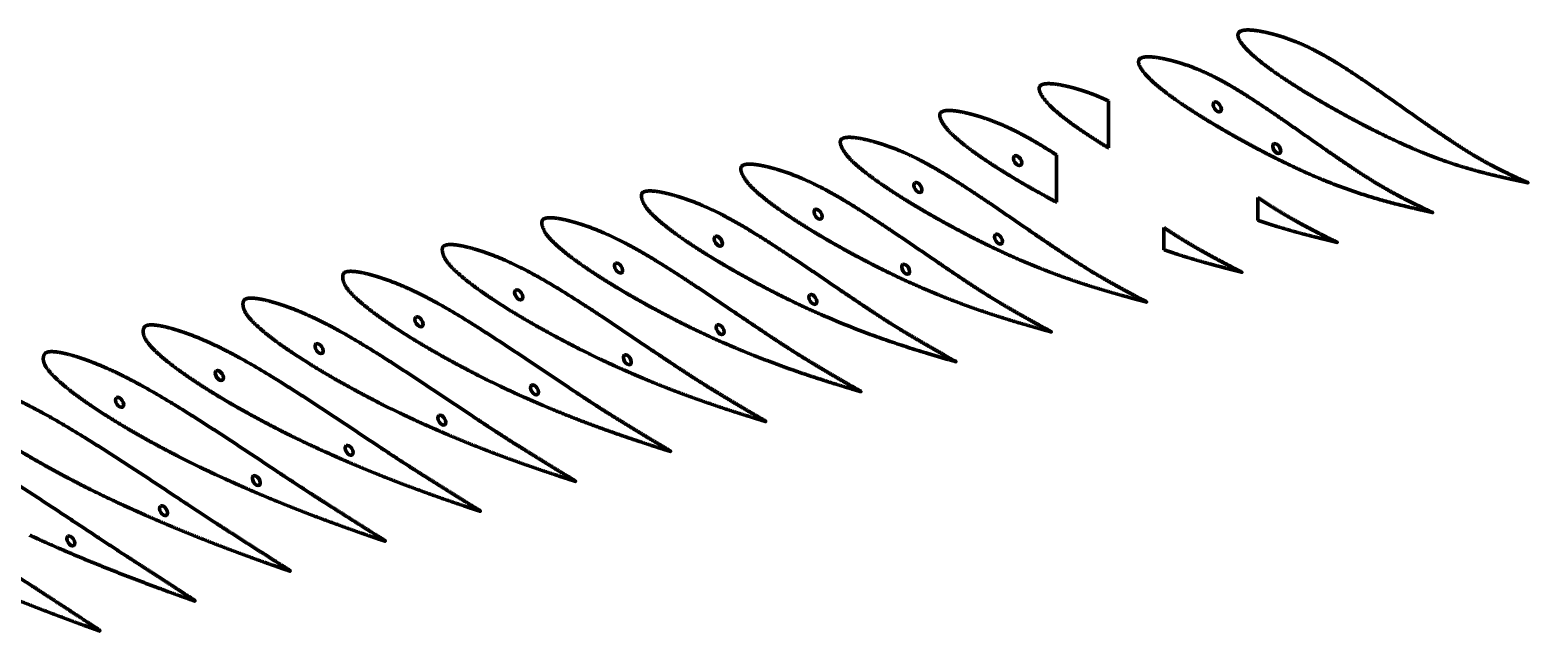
# Model space of a CAD drawing. Header units: millimetres. Extents: x -902 to 2007, y -1152 to 522.
# Drawn here: x 1455 to 2007, y 301 to 522 of the extents above; entities that cross this region are included whole.
import ezdxf

# ---------------------------------------------------------------- set-up
doc = ezdxf.new("R2010")
doc.units = ezdxf.units.MM
doc.layers.add('1', color=7, linetype='Continuous', true_color=0xffffff)

msp = doc.modelspace()

# ---------------------------------------------------------------- linework, layer by layer
at = {"layer": '1', "color": 163, "linetype": 'Continuous', "lineweight": 70}
for centre, major_axis, ratio in [((1892.68, 493.84), (-1.13, 1.73), 0.575129), ((1914.57, 478.48), (-1.07, 1.73), 0.575361), ((1819.18, 474.05), (-1.13, 1.73), 0.575129), ((1782.44, 464.16), (-1.13, 1.73), 0.575129), ((1745.69, 454.27), (-1.13, 1.73), 0.575129), ((1812.09, 445.14), (-1.07, 1.73), 0.575361), ((1708.94, 444.37), (-1.13, 1.73), 0.575129), ((1672.2, 434.48), (-1.13, 1.73), 0.575129), ((1777.93, 434.03), (-1.07, 1.73), 0.575361), ((1635.45, 424.59), (-1.13, 1.73), 0.575129), ((1743.77, 422.91), (-1.07, 1.73), 0.575361), ((1598.71, 414.7), (-1.13, 1.73), 0.575129), ((1709.61, 411.8), (-1.07, 1.73), 0.575361), ((1561.96, 404.8), (-1.13, 1.73), 0.575129), ((1675.45, 400.68), (-1.07, 1.73), 0.575361), ((1525.21, 394.91), (-1.13, 1.73), 0.575129), ((1488.47, 385.02), (-1.13, 1.73), 0.575129), ((1641.29, 389.57), (-1.07, 1.73), 0.575361), ((1607.13, 378.45), (-1.07, 1.73), 0.575361), ((1572.97, 367.34), (-1.07, 1.73), 0.575361), ((1538.81, 356.22), (-1.07, 1.73), 0.575361), ((1504.65, 345.11), (-1.07, 1.73), 0.575361), ((1470.49, 333.99), (-1.07, 1.73), 0.575361)]:
    msp.add_ellipse(centre, major_axis=major_axis, ratio=ratio, dxfattribs=at)
for points, degree, knots in [([(1969.43, 476.55), (1968.12, 477.07), (1964.31, 478.62), (1958, 481.42), (1949.16, 485.7), (1938.72, 491.22), (1928.34, 497.18), (1919.48, 502.67), (1912.51, 507.43), (1907.7, 511.12), (1904.37, 514.06), (1902.25, 516.37), (1901.1, 517.97), (1900.56, 519.01), (1900.35, 519.63), (1900.27, 520.18), (1900.31, 520.79), (1900.66, 521.44), (1901.64, 521.99), (1903.61, 522.29), (1906.8, 522.07), (1909.86, 521.49), (1912.66, 520.81), (1914.86, 520.18), (1916.08, 519.81)], 5, [0, 0, 0, 0, 0, 0, 0.074602, 0.215928, 0.357277, 0.498622, 0.586961, 0.657645, 0.714623, 0.75002, 0.772371, 0.780242, 0.787246, 0.79279, 0.796122, 0.799067, 0.804977, 0.818101, 0.836885, 0.87189, 0.929845, 1, 1, 1, 1, 1, 1]), ([(1916.08, 519.81), (1922.09, 517.95), (1929.82, 514.64), (1940.7, 507.75), (1953.5, 498.98), (1968.89, 487.95), (1978.13, 481.63), (1985.89, 476.63), (1990.54, 473.98), (1993.12, 472.6)], 5, [0, 0, 0, 0, 0, 0, 0.399421, 0.498535, 0.699767, 0.833211, 1, 1, 1, 1, 1, 1]), ([(1932.72, 466.51), (1930.82, 467.27), (1926.43, 469.1), (1919.52, 472.24), (1910.09, 476.91), (1899.36, 482.71), (1889.29, 488.61), (1881.03, 493.85), (1874.67, 498.33), (1870.47, 501.65), (1867.32, 504.52), (1865.43, 506.72), (1864.27, 508.43), (1863.78, 509.59), (1863.67, 510.32), (1863.71, 510.94), (1864.06, 511.59), (1865.05, 512.13), (1867.05, 512.41), (1870.27, 512.15), (1873.36, 511.54), (1876.18, 510.83), (1878.4, 510.19), (1879.63, 509.8)], 5, [0, 0, 0, 0, 0, 0, 0.107786, 0.248897, 0.390014, 0.531108, 0.602666, 0.673261, 0.713465, 0.748745, 0.771076, 0.785922, 0.791522, 0.794856, 0.797846, 0.803817, 0.817068, 0.836012, 0.871241, 0.929446, 1, 1, 1, 1, 1, 1]), ([(1879.63, 509.8), (1885.72, 507.87), (1893.54, 504.48), (1904.54, 497.56), (1917.51, 488.74), (1933.08, 477.66), (1942.43, 471.27), (1950.29, 466.21), (1954.99, 463.5), (1957.6, 462.08)], 5, [0, 0, 0, 0, 0, 0, 0.399473, 0.498574, 0.699779, 0.833218, 1, 1, 1, 1, 1, 1]), ([(1852.68, 478.69), (1851.6, 479.34), (1849.15, 480.86), (1845.41, 483.23), (1840.99, 486.18), (1836.19, 489.73), (1832.28, 492.98), (1829.72, 495.64), (1828.4, 497.44), (1827.68, 498.61), (1827.3, 499.43), (1827.11, 500.07), (1827.06, 500.62), (1827.13, 501.09), (1827.45, 501.71), (1828.44, 502.27), (1830.31, 502.51), (1833.53, 502.28), (1836.72, 501.63), (1839.6, 500.88), (1841.83, 500.23), (1843.17, 499.79)], 5, [0, 0, 0, 0, 0, 0, 0.117809, 0.268795, 0.409649, 0.485089, 0.530164, 0.555701, 0.568279, 0.583122, 0.590589, 0.6, 0.60971, 0.617186, 0.632365, 0.673554, 0.748917, 0.848837, 1, 1, 1, 1, 1, 1]), ([(1833.5, 458.73), (1832.6, 459.21), (1830.37, 460.4), (1826.82, 462.35), (1821.94, 465.11), (1816.45, 468.36), (1811.3, 471.58), (1806.83, 474.53), (1803.02, 477.2), (1800.11, 479.37), (1797.49, 481.46), (1795.15, 483.55), (1793.32, 485.43), (1792.07, 487.06), (1791.17, 488.49), (1790.61, 489.69), (1790.4, 490.61), (1790.52, 491.33), (1790.93, 491.89), (1791.65, 492.29), (1792.98, 492.56), (1794.92, 492.54), (1797.4, 492.23), (1800.28, 491.64), (1802.84, 490.97), (1804.78, 490.4), (1806.07, 490), (1806.72, 489.78)], 5, [0, 0, 0, 0, 0, 0, 0.071345, 0.176007, 0.28065, 0.385313, 0.43289, 0.478095, 0.530447, 0.582786, 0.617219, 0.64329, 0.669569, 0.685129, 0.698355, 0.711549, 0.716377, 0.724813, 0.738009, 0.760633, 0.790416, 0.842761, 0.89516, 0.94758, 1, 1, 1, 1, 1, 1]), ([(1822.58, 436.4), (1820.6, 437.22), (1816.04, 439.17), (1808.89, 442.48), (1799.24, 447.29), (1788.28, 453.28), (1778.03, 459.35), (1769.75, 464.72), (1763.65, 469.16), (1759.74, 472.38), (1756.88, 475.14), (1755.28, 477.26), (1754.37, 478.89), (1753.87, 480.17), (1753.81, 481.21), (1754.18, 482.03), (1755.26, 482.55), (1757.31, 482.76), (1760.66, 482.41), (1763.86, 481.7), (1766.75, 480.9), (1769.01, 480.2), (1770.27, 479.77)], 5, [0, 0, 0, 0, 0, 0, 0.111856, 0.257084, 0.40232, 0.540673, 0.613309, 0.684981, 0.721263, 0.745816, 0.763984, 0.781048, 0.790181, 0.794638, 0.799323, 0.811795, 0.83385, 0.869878, 0.927817, 1, 1, 1, 1, 1, 1]), ([(1770.27, 479.77), (1776.61, 477.63), (1784.7, 474), (1796.07, 467), (1809.52, 458.03), (1825.65, 446.78), (1835.34, 440.21), (1843.46, 434.94), (1848.32, 432.05), (1851.03, 430.51)], 5, [0, 0, 0, 0, 0, 0, 0.399535, 0.498619, 0.699789, 0.83322, 1, 1, 1, 1, 1, 1]), ([(2002.87, 467.81), (2003.14, 467.68), (2003.69, 467.43), (2004.42, 467.1), (2005.2, 466.76), (2006.05, 466.41), (2006.62, 466.16), (2006.93, 466.01), (2007.05, 465.96), (2007.14, 465.89), (2007.06, 465.88), (2006.89, 465.92), (2006.57, 466), (2006, 466.12), (2004.83, 466.36), (2002.96, 466.76), (2000.49, 467.28), (1997.46, 467.96), (1994.02, 468.75), (1990.63, 469.6), (1987.42, 470.46), (1984.29, 471.37), (1981.2, 472.31), (1978.14, 473.32), (1975.18, 474.35), (1972.77, 475.24), (1971.01, 475.92), (1969.89, 476.36), (1969.43, 476.55)], 5, [0, 0, 0, 0, 0, 0, 0.031784, 0.063911, 0.083622, 0.091994, 0.096836, 0.098402, 0.098696, 0.098938, 0.100445, 0.106366, 0.119243, 0.136502, 0.168178, 0.242855, 0.33354, 0.419199, 0.502835, 0.583364, 0.65047, 0.717262, 0.793015, 0.869403, 0.945737, 1, 1, 1, 1, 1, 1]), ([(1785.87, 426.37), (1783.85, 427.21), (1779.21, 429.21), (1771.94, 432.59), (1762.51, 437.31), (1751.75, 443.19), (1741.7, 449.14), (1733.56, 454.42), (1727.59, 458.7), (1723.48, 462.05), (1720.43, 464.94), (1718.64, 467.21), (1717.73, 469), (1717.23, 470.3), (1717.2, 471.19), (1717.35, 471.71), (1717.74, 472.25), (1718.76, 472.7), (1720.76, 472.87), (1724.06, 472.5), (1727.31, 471.76), (1730.23, 470.93), (1732.53, 470.2), (1733.82, 469.76)], 5, [0, 0, 0, 0, 0, 0, 0.113746, 0.260844, 0.407948, 0.52757, 0.601141, 0.674719, 0.715916, 0.743138, 0.761533, 0.779734, 0.788988, 0.794169, 0.798231, 0.802212, 0.810293, 0.831808, 0.868483, 0.926648, 1, 1, 1, 1, 1, 1]), ([(1733.82, 469.76), (1740.24, 467.55), (1748.42, 463.84), (1759.92, 456.81), (1773.52, 447.8), (1789.84, 436.49), (1799.64, 429.86), (1807.85, 424.52), (1812.77, 421.57), (1815.5, 419.99)], 5, [0, 0, 0, 0, 0, 0, 0.399597, 0.49865, 0.699758, 0.833155, 1, 1, 1, 1, 1, 1]), ([(1967.73, 456.92), (1968.2, 456.7), (1969.13, 456.26), (1970.35, 455.71), (1971.12, 455.36), (1971.39, 455.24), (1971.65, 455.1), (1971.85, 455.01), (1972.01, 454.92), (1972.01, 454.89), (1971.74, 454.95), (1971.25, 455.07), (1970.85, 455.17), (1970.6, 455.21), (1970.32, 455.27), (1969.93, 455.37), (1969.56, 455.45), (1969.25, 455.52), (1968.82, 455.61), (1968.23, 455.75), (1967.58, 455.9), (1966.67, 456.11), (1965.56, 456.37), (1964.21, 456.68), (1962.41, 457.11), (1960.16, 457.66), (1957.45, 458.35), (1954.74, 459.08), (1952.01, 459.84), (1948.37, 460.91), (1943.8, 462.37), (1938.27, 464.32), (1934.57, 465.76), (1932.72, 466.51)], 3, [0, 0, 0, 0, 0.03125, 0.0625, 0.070312, 0.074219, 0.078125, 0.085938, 0.09375, 0.101562, 0.109375, 0.117188, 0.125, 0.132812, 0.140625, 0.148438, 0.15625, 0.164062, 0.171875, 0.1875, 0.203125, 0.21875, 0.25, 0.28125, 0.3125, 0.375, 0.4375, 0.5, 0.5625, 0.625, 0.75, 0.875, 1, 1, 1, 1]), ([(1749.16, 416.33), (1747.17, 417.17), (1742.6, 419.16), (1735.42, 422.5), (1726.04, 427.2), (1715.35, 433.03), (1705.36, 438.93), (1697.2, 444.21), (1691.16, 448.54), (1687, 451.9), (1683.9, 454.82), (1681.96, 457.19), (1681.05, 459.1), (1680.58, 460.47), (1680.57, 461.59), (1681.03, 462.39), (1682.15, 462.85), (1684.24, 462.99), (1687.63, 462.57), (1690.87, 461.8), (1693.8, 460.95), (1696.09, 460.2), (1697.37, 459.75)], 5, [0, 0, 0, 0, 0, 0, 0.1117, 0.256723, 0.401754, 0.523226, 0.595757, 0.668316, 0.711898, 0.740575, 0.758729, 0.776982, 0.789229, 0.793693, 0.798381, 0.810853, 0.832891, 0.869136, 0.927453, 1, 1, 1, 1, 1, 1]), ([(1697.37, 459.75), (1703.87, 457.47), (1712.15, 453.67), (1723.77, 446.62), (1737.54, 437.55), (1754.04, 426.19), (1763.95, 419.5), (1772.24, 414.09), (1777.22, 411.08), (1779.98, 409.47)], 5, [0, 0, 0, 0, 0, 0, 0.399852, 0.498871, 0.699909, 0.83326, 1, 1, 1, 1, 1, 1]), ([(1712.44, 406.29), (1710.45, 407.14), (1705.88, 409.15), (1698.69, 412.51), (1689.32, 417.21), (1678.61, 423.05), (1668.62, 428.97), (1660.45, 434.27), (1654.41, 438.61), (1650.25, 441.99), (1647.15, 444.93), (1645.2, 447.29), (1644.32, 449.24), (1643.93, 450.61), (1643.93, 451.72), (1644.26, 452.32), (1644.8, 452.7), (1645.9, 453.01), (1647.98, 453.07), (1651.19, 452.63), (1654.36, 451.85), (1657.3, 450.97), (1659.62, 450.2), (1660.91, 449.75)], 5, [0, 0, 0, 0, 0, 0, 0.111482, 0.256221, 0.400968, 0.522173, 0.594529, 0.666982, 0.710537, 0.739032, 0.757265, 0.775528, 0.787811, 0.792299, 0.797014, 0.809567, 0.816891, 0.831761, 0.868248, 0.926962, 1, 1, 1, 1, 1, 1]), ([(1660.91, 449.75), (1667.49, 447.39), (1675.86, 443.52), (1687.61, 436.44), (1701.53, 427.32), (1718.23, 415.9), (1728.25, 409.15), (1736.63, 403.67), (1741.66, 400.6), (1744.46, 398.95)], 5, [0, 0, 0, 0, 0, 0, 0.399688, 0.498727, 0.699807, 0.833196, 1, 1, 1, 1, 1, 1]), ([(1932.59, 446.04), (1932.94, 445.87), (1933.57, 445.56), (1934.34, 445.17), (1935.14, 444.82), (1935.94, 444.42), (1936.39, 444.24), (1936.56, 444.12), (1936.6, 444.08), (1936.65, 444.06), (1936.68, 444.04), (1936.79, 444), (1936.78, 443.99), (1936.88, 443.95), (1936.88, 443.91), (1936.79, 443.93), (1936.61, 443.96), (1936.2, 444.09), (1935.42, 444.26), (1934.05, 444.6), (1932.08, 445.07), (1929.54, 445.69), (1926.51, 446.46), (1923.19, 447.33), (1919.81, 448.26), (1916.44, 449.24), (1913.33, 450.19), (1910.9, 450.97), (1909.16, 451.55), (1908.08, 451.92), (1907.65, 452.07)], 5, [0, 0, 0, 0, 0, 0, 0.0508, 0.09095, 0.111189, 0.115786, 0.116032, 0.116279, 0.116525, 0.116793, 0.121555, 0.123891, 0.124401, 0.124541, 0.125035, 0.12744, 0.13534, 0.154498, 0.184242, 0.242992, 0.33448, 0.432893, 0.537008, 0.640435, 0.741945, 0.840344, 0.936597, 1, 1, 1, 1, 1, 1]), ([(1675.73, 396.26), (1674.23, 396.9), (1670.62, 398.49), (1664.89, 401.12), (1657.04, 404.97), (1647.55, 409.96), (1639.15, 414.7), (1632.22, 418.87), (1626.36, 422.62), (1621.9, 425.65), (1618.54, 428.07), (1615.19, 430.68), (1612.25, 433.24), (1610.16, 435.35), (1608.59, 437.25), (1607.69, 439.04), (1607.34, 440.35), (1607.24, 441.35), (1607.41, 442.12), (1607.81, 442.66), (1608.68, 443.05), (1610.07, 443.2), (1612.45, 443.06), (1615.7, 442.46), (1618.77, 441.63), (1621.34, 440.83), (1623.42, 440.11), (1624.46, 439.74)], 5, [0, 0, 0, 0, 0, 0, 0.084057, 0.201404, 0.318774, 0.436136, 0.526439, 0.549407, 0.585062, 0.643805, 0.684286, 0.713698, 0.737919, 0.752669, 0.767369, 0.78209, 0.789904, 0.793424, 0.797327, 0.809734, 0.824494, 0.853422, 0.882824, 0.941203, 1, 1, 1, 1, 1, 1]), ([(1624.46, 439.74), (1631.12, 437.3), (1639.76, 433.27), (1652.21, 425.79), (1666.85, 416.22), (1683.73, 404.71), (1693.86, 397.91), (1702.15, 392.55), (1706.67, 389.78), (1708.93, 388.42)], 5, [0, 0, 0, 0, 0, 0, 0.399709, 0.509752, 0.733171, 0.866559, 1, 1, 1, 1, 1, 1]), ([(1862.31, 424.28), (1862.6, 424.13), (1863.21, 423.8), (1863.95, 423.42), (1864.76, 422.98), (1865.59, 422.6), (1866.15, 422.29), (1866.39, 422.2), (1866.52, 422.05), (1866.59, 421.98), (1866.64, 421.99), (1866.68, 421.95), (1866.6, 421.95), (1866.4, 422), (1865.89, 422.15), (1864.8, 422.43), (1862.82, 422.96), (1860.04, 423.71), (1856.57, 424.66), (1852.59, 425.8), (1848.51, 427.02), (1844.6, 428.24), (1840.81, 429.48), (1837.11, 430.76), (1833.46, 432.08), (1829.82, 433.45), (1826.89, 434.62), (1824.7, 435.51), (1823.27, 436.11), (1822.58, 436.4)], 5, [0, 0, 0, 0, 0, 0, 0.028457, 0.061824, 0.07463, 0.080728, 0.083521, 0.085123, 0.086548, 0.087379, 0.087543, 0.08766, 0.088788, 0.093773, 0.108973, 0.140246, 0.202586, 0.295317, 0.384769, 0.471452, 0.554742, 0.627304, 0.699801, 0.776631, 0.853502, 0.930131, 1, 1, 1, 1, 1, 1]), ([(1897.45, 435.16), (1897.82, 434.97), (1898.5, 434.62), (1899.29, 434.21), (1900.12, 433.84), (1900.95, 433.4), (1901.44, 433.2), (1901.62, 433.01), (1901.69, 433.01), (1901.73, 432.98), (1901.78, 432.94), (1901.72, 432.93), (1901.57, 432.97), (1901.19, 433.07), (1900.39, 433.28), (1898.92, 433.64), (1896.64, 434.23), (1893.68, 434.99), (1890.23, 435.92), (1886.48, 436.96), (1882.71, 438.07), (1879.27, 439.13), (1876.61, 439.99), (1874.68, 440.64), (1873.46, 441.06), (1872.95, 441.23)], 5, [0, 0, 0, 0, 0, 0, 0.057143, 0.104699, 0.123499, 0.127261, 0.129824, 0.132204, 0.133481, 0.133803, 0.134003, 0.135376, 0.140979, 0.156982, 0.191045, 0.254797, 0.358306, 0.485407, 0.603297, 0.712169, 0.818786, 0.924396, 1, 1, 1, 1, 1, 1]), ([(1639.02, 386.22), (1637.51, 386.87), (1633.9, 388.47), (1628.17, 391.12), (1620.32, 394.98), (1610.82, 399.97), (1602.41, 404.72), (1595.49, 408.9), (1589.63, 412.66), (1585.16, 415.71), (1581.8, 418.13), (1578.45, 420.75), (1575.51, 423.32), (1573.42, 425.44), (1571.84, 427.35), (1570.89, 429.2), (1570.6, 430.57), (1570.57, 431.59), (1570.8, 432.33), (1571.22, 432.84), (1572.08, 433.21), (1573.46, 433.34), (1575.84, 433.18), (1579.14, 432.54), (1582.24, 431.69), (1584.85, 430.85), (1586.95, 430.11), (1588.01, 429.73)], 5, [0, 0, 0, 0, 0, 0, 0.083825, 0.200848, 0.317894, 0.434925, 0.524941, 0.547829, 0.583353, 0.641887, 0.682333, 0.711663, 0.735847, 0.750524, 0.765428, 0.780314, 0.790282, 0.793804, 0.79776, 0.808147, 0.822974, 0.852225, 0.881824, 0.940699, 1, 1, 1, 1, 1, 1]), ([(1588.01, 429.73), (1594.75, 427.22), (1607.31, 421.3), (1622.19, 411.66), (1639.22, 400.41), (1656.3, 388.73), (1666.56, 382.11), (1671.13, 379.29), (1673.41, 377.9)], 5, [0, 0, 0, 0, 0, 0, 0.399741, 0.733191, 0.866576, 1, 1, 1, 1, 1, 1]), ([(1827.18, 413.39), (1827.46, 413.24), (1828.14, 412.87), (1828.96, 412.42), (1829.81, 411.99), (1830.67, 411.52), (1831.26, 411.24), (1831.46, 411.1), (1831.5, 410.99), (1831.54, 410.99), (1831.57, 410.97), (1831.56, 410.95), (1831.42, 410.98), (1830.99, 411.1), (1829.78, 411.44), (1827.59, 412.04), (1824.48, 412.92), (1820.62, 414.03), (1816.25, 415.34), (1811.83, 416.72), (1807.65, 418.08), (1803.64, 419.45), (1799.73, 420.86), (1795.89, 422.29), (1792.37, 423.67), (1789.6, 424.79), (1787.6, 425.63), (1786.36, 426.16), (1785.87, 426.37)], 5, [0, 0, 0, 0, 0, 0, 0.028105, 0.067293, 0.081517, 0.084428, 0.08572, 0.086577, 0.087267, 0.087568, 0.087641, 0.087925, 0.090274, 0.100023, 0.132313, 0.208146, 0.310398, 0.40287, 0.488328, 0.571718, 0.651088, 0.727179, 0.80247, 0.877384, 0.952037, 1, 1, 1, 1, 1, 1]), ([(1602.31, 376.18), (1600.79, 376.85), (1597.15, 378.47), (1591.39, 381.15), (1583.48, 385.05), (1573.91, 390.09), (1565.45, 394.88), (1558.47, 399.1), (1552.57, 402.91), (1548.08, 406), (1544.7, 408.46), (1541.41, 411.07), (1538.54, 413.62), (1536.6, 415.61), (1535.35, 417.16), (1534.48, 418.59), (1533.98, 419.93), (1533.85, 420.96), (1533.89, 421.78), (1534.17, 422.55), (1534.67, 423.05), (1535.58, 423.38), (1536.75, 423.45), (1538.16, 423.37), (1540.4, 423.06), (1543.45, 422.38), (1546.04, 421.63), (1548.41, 420.86), (1550.51, 420.11), (1551.56, 419.72)], 5, [0, 0, 0, 0, 0, 0, 0.084061, 0.201415, 0.318791, 0.436167, 0.526552, 0.549557, 0.585256, 0.643961, 0.684433, 0.713787, 0.733741, 0.748454, 0.75783, 0.76322, 0.778006, 0.78996, 0.793478, 0.797358, 0.809722, 0.824403, 0.853397, 0.866496, 0.882793, 0.941204, 1, 1, 1, 1, 1, 1]), ([(1551.56, 419.72), (1558.38, 417.14), (1571.07, 411.1), (1586.11, 401.47), (1603.34, 390.14), (1620.6, 378.39), (1630.96, 371.68), (1635.58, 368.8), (1637.89, 367.38)], 5, [0, 0, 0, 0, 0, 0, 0.399889, 0.733259, 0.866619, 1, 1, 1, 1, 1, 1]), ([(1792.04, 402.51), (1792.32, 402.36), (1792.87, 402.04), (1793.73, 401.57), (1794.47, 401.17), (1795.08, 400.84), (1795.55, 400.58), (1795.95, 400.38), (1796.21, 400.23), (1796.36, 400.16), (1796.45, 400.04), (1796.47, 399.97), (1796.48, 399.98), (1796.5, 399.95), (1796.47, 399.96), (1796.31, 399.99), (1795.96, 400.09), (1795.44, 400.25), (1794.98, 400.38), (1794.64, 400.47), (1794.28, 400.58), (1793.83, 400.71), (1793.26, 400.87), (1792.64, 401.05), (1791.79, 401.3), (1791, 401.53), (1789.91, 401.85), (1788.56, 402.25), (1786.93, 402.74), (1784.77, 403.39), (1782.06, 404.23), (1778.8, 405.26), (1775.53, 406.32), (1772.26, 407.42), (1767.89, 408.94), (1760.21, 411.74), (1753.59, 414.41), (1749.16, 416.33)], 3, [0, 0, 0, 0, 0.015625, 0.03125, 0.046875, 0.054688, 0.0625, 0.070312, 0.074219, 0.076172, 0.078125, 0.080078, 0.082031, 0.085938, 0.09375, 0.101562, 0.109375, 0.117188, 0.125, 0.132812, 0.140625, 0.148438, 0.15625, 0.171875, 0.1875, 0.203125, 0.21875, 0.25, 0.28125, 0.3125, 0.375, 0.4375, 0.5, 0.5625, 0.625, 0.75, 1, 1, 1, 1]), ([(1565.6, 366.15), (1563.53, 367.06), (1558.8, 369.2), (1551.38, 372.73), (1542.07, 377.45), (1531.39, 383.31), (1521.46, 389.24), (1513.46, 394.49), (1507.61, 398.74), (1503.34, 402.23), (1500.32, 405.14), (1498.64, 407.13), (1497.78, 408.57), (1497.38, 409.58), (1497.13, 410.54), (1497.1, 411.33), (1497.22, 412.14), (1497.6, 412.89), (1498.23, 413.29), (1499.28, 413.57), (1501.44, 413.59), (1504.84, 413.03), (1508.14, 412.13), (1511.28, 411.11), (1513.79, 410.21), (1515.11, 409.71)], 5, [0, 0, 0, 0, 0, 0, 0.11381, 0.260979, 0.40801, 0.51095, 0.584611, 0.658297, 0.699545, 0.73099, 0.749418, 0.75882, 0.761102, 0.76345, 0.773762, 0.790213, 0.794512, 0.802274, 0.813331, 0.823805, 0.860429, 0.926771, 1, 1, 1, 1, 1, 1]), ([(1515.11, 409.71), (1521.42, 407.28), (1534.24, 401.24), (1548.85, 392.05), (1566.28, 380.64), (1583.73, 368.84), (1594.78, 361.61), (1599.45, 358.67), (1602.36, 356.86)], 5, [0, 0, 0, 0, 0, 0, 0.366336, 0.73319, 0.833241, 1, 1, 1, 1, 1, 1]), ([(1528.89, 356.11), (1527.33, 356.81), (1523.6, 358.49), (1517.69, 361.27), (1509.6, 365.28), (1500.19, 370.27), (1491.25, 375.35), (1484.01, 379.78), (1478.35, 383.49), (1474.03, 386.51), (1470.49, 389.16), (1467.64, 391.46), (1465.03, 393.78), (1462.9, 395.99), (1461.58, 397.66), (1460.85, 398.95), (1460.48, 399.98), (1460.31, 400.98), (1460.37, 401.77), (1460.59, 402.52), (1461.13, 403.28), (1462.25, 403.69), (1463.74, 403.75), (1466.2, 403.51), (1469.04, 402.88), (1472.2, 401.99), (1474.85, 401.11), (1476.97, 400.34), (1478.05, 399.93), (1478.65, 399.7)], 5, [0, 0, 0, 0, 0, 0, 0.085644, 0.204581, 0.323489, 0.442303, 0.513638, 0.573176, 0.599371, 0.632721, 0.679112, 0.708902, 0.731497, 0.746459, 0.757556, 0.762075, 0.765066, 0.774664, 0.789628, 0.79563, 0.804613, 0.822518, 0.852241, 0.882023, 0.940412, 0.966631, 1, 1, 1, 1, 1, 1]), ([(1756.9, 391.63), (1757.33, 391.38), (1758.12, 390.93), (1758.98, 390.42), (1759.89, 389.97), (1760.79, 389.43), (1761.27, 389.2), (1761.41, 389.07), (1761.42, 389), (1761.44, 388.97), (1761.43, 388.95), (1761.32, 388.97), (1760.74, 389.14), (1759.07, 389.64), (1756.31, 390.46), (1752.45, 391.64), (1747.6, 393.16), (1742.15, 394.93), (1736.78, 396.76), (1731.54, 398.63), (1726.4, 400.56), (1721.55, 402.46), (1717.79, 404), (1715.03, 405.17), (1713.23, 405.95), (1712.44, 406.29)], 5, [0, 0, 0, 0, 0, 0, 0.039754, 0.071089, 0.079837, 0.081602, 0.082771, 0.083578, 0.083718, 0.083733, 0.083795, 0.084975, 0.093599, 0.138598, 0.241481, 0.34489, 0.447994, 0.550198, 0.650779, 0.744614, 0.833862, 0.927567, 1, 1, 1, 1, 1, 1]), ([(1478.65, 399.7), (1485.05, 397.21), (1498, 391.04), (1512.76, 381.86), (1530.38, 370.38), (1548.01, 358.5), (1559.18, 351.18), (1563.89, 348.18), (1566.84, 346.34)], 5, [0, 0, 0, 0, 0, 0, 0.366351, 0.733196, 0.833245, 1, 1, 1, 1, 1, 1]), ([(1492.17, 346.07), (1490.09, 347.01), (1485.32, 349.19), (1477.85, 352.78), (1468.47, 357.55), (1457.73, 363.47), (1447.72, 369.47), (1439.68, 374.79), (1433.79, 379.11), (1429.5, 382.67), (1426.57, 385.56), (1424.98, 387.5), (1424.17, 388.87), (1423.85, 389.63), (1423.69, 390.09), (1423.52, 390.83), (1423.51, 391.72), (1423.76, 392.46), (1424.27, 393.36), (1425.59, 393.89), (1427.98, 393.88), (1431.54, 393.28), (1435.12, 392.24), (1438.31, 391.17), (1440.86, 390.21), (1442.2, 389.69)], 5, [0, 0, 0, 0, 0, 0, 0.113542, 0.260363, 0.407058, 0.509772, 0.583215, 0.656508, 0.697746, 0.729224, 0.747776, 0.751131, 0.754427, 0.757704, 0.761672, 0.766994, 0.782481, 0.794893, 0.801006, 0.822692, 0.859481, 0.926289, 1, 1, 1, 1, 1, 1]), ([(1721.76, 380.75), (1722.18, 380.5), (1722.98, 380.03), (1723.87, 379.51), (1724.77, 379.01), (1725.7, 378.48), (1726.21, 378.19), (1726.35, 378.1), (1726.38, 378.01), (1726.4, 377.97), (1726.4, 377.93), (1726.29, 377.96), (1725.9, 378.07), (1724.76, 378.43), (1722.71, 379.05), (1719.76, 379.98), (1716.05, 381.15), (1711.85, 382.51), (1707.62, 383.92), (1703.57, 385.32), (1699.75, 386.67), (1696.08, 388.01), (1692.5, 389.36), (1688.99, 390.72), (1685.52, 392.11), (1682.17, 393.49), (1679.5, 394.62), (1677.54, 395.46), (1676.28, 396.01), (1675.73, 396.26)], 5, [0, 0, 0, 0, 0, 0, 0.037515, 0.073009, 0.080228, 0.082464, 0.083432, 0.084366, 0.085101, 0.085272, 0.085415, 0.086547, 0.093579, 0.121982, 0.188336, 0.27243, 0.354912, 0.431046, 0.502486, 0.572258, 0.638907, 0.700014, 0.761409, 0.824651, 0.887826, 0.950697, 1, 1, 1, 1, 1, 1]), ([(1442.2, 389.69), (1448.67, 387.13), (1461.75, 380.85), (1476.66, 371.66), (1494.48, 360.11), (1512.29, 348.17), (1523.58, 340.75), (1528.34, 337.7), (1531.32, 335.81)], 5, [0, 0, 0, 0, 0, 0, 0.366369, 0.733202, 0.83325, 1, 1, 1, 1, 1, 1]), ([(1686.62, 369.87), (1687.02, 369.63), (1687.84, 369.14), (1688.76, 368.58), (1689.68, 368.06), (1690.63, 367.5), (1691.18, 367.19), (1691.33, 367.09), (1691.35, 367.01), (1691.39, 366.9), (1691.1, 366.99), (1690.02, 367.33), (1687.82, 368.02), (1684.65, 369.04), (1680.45, 370.4), (1675.46, 372.07), (1670.41, 373.81), (1665.67, 375.51), (1660.97, 377.24), (1656.39, 378.99), (1651.92, 380.75), (1647.56, 382.53), (1644.03, 384.03), (1641.43, 385.15), (1639.76, 385.89), (1639.02, 386.22)], 5, [0, 0, 0, 0, 0, 0, 0.034946, 0.072539, 0.080216, 0.082096, 0.083001, 0.08396, 0.084782, 0.085216, 0.087188, 0.107237, 0.179954, 0.278339, 0.364778, 0.455931, 0.546454, 0.62191, 0.693835, 0.774595, 0.855516, 0.935853, 1, 1, 1, 1, 1, 1]), ([(1405.75, 379.68), (1412.29, 377.06), (1425.51, 370.66), (1443.58, 359.61), (1461.59, 347.93), (1479.57, 335.79), (1490.98, 328.37), (1495.79, 325.29)], 5, [0, 0, 0, 0, 0, 0, 0.366387, 0.733209, 1, 1, 1, 1, 1, 1]), ([(1651.48, 358.98), (1651.69, 358.86), (1652.27, 358.5), (1653.07, 358.02), (1653.99, 357.47), (1654.93, 356.9), (1655.68, 356.47), (1656.07, 356.23), (1656.25, 356.13), (1656.31, 356.05), (1656.33, 355.99), (1656.33, 355.96), (1656.35, 355.89), (1656.29, 355.89), (1656.08, 355.97), (1655.39, 356.19), (1653.89, 356.68), (1651.51, 357.45), (1648.32, 358.51), (1644.49, 359.79), (1640.38, 361.2), (1636.32, 362.63), (1632.41, 364.03), (1628.69, 365.4), (1625.13, 366.74), (1621.68, 368.08), (1618.3, 369.41), (1614.97, 370.76), (1611.63, 372.14), (1608.41, 373.5), (1605.86, 374.61), (1604, 375.43), (1602.81, 375.96), (1602.31, 376.18)], 5, [0, 0, 0, 0, 0, 0, 0.017774, 0.048518, 0.067572, 0.077058, 0.079801, 0.080858, 0.0816, 0.082295, 0.082963, 0.08343, 0.083756, 0.084421, 0.0874, 0.10116, 0.142612, 0.21179, 0.287749, 0.359834, 0.427556, 0.493031, 0.557548, 0.619661, 0.675617, 0.72899, 0.785523, 0.843164, 0.900592, 0.957636, 1, 1, 1, 1, 1, 1]), ([(1369.3, 369.67), (1375.3, 367.23), (1387.5, 361.37), (1401.72, 352.96), (1419.93, 341.37), (1438.12, 329.34), (1450.24, 321.29), (1456.25, 317.37), (1460.27, 314.77)], 5, [0, 0, 0, 0, 0, 0, 0.333077, 0.67, 0.7789, 1, 1, 1, 1, 1, 1]), ([(1616.35, 348.1), (1616.59, 347.95), (1617.24, 347.54), (1618.1, 347.01), (1619.04, 346.43), (1620.01, 345.85), (1620.76, 345.4), (1621.09, 345.19), (1621.24, 345.11), (1621.29, 345.01), (1621.3, 344.97), (1621.32, 344.9), (1621.29, 344.85), (1621.14, 344.92), (1620.66, 345.08), (1619.47, 345.48), (1617.39, 346.16), (1614.4, 347.17), (1610.64, 348.45), (1606.37, 349.94), (1601.98, 351.5), (1597.73, 353.05), (1593.65, 354.57), (1589.7, 356.08), (1585.88, 357.57), (1582.14, 359.07), (1578.45, 360.58), (1574.78, 362.12), (1571.48, 363.54), (1568.91, 364.66), (1567.08, 365.48), (1565.98, 365.98), (1565.6, 366.15)], 5, [0, 0, 0, 0, 0, 0, 0.019459, 0.053362, 0.069746, 0.076948, 0.07905, 0.079968, 0.080675, 0.081392, 0.082072, 0.082612, 0.083252, 0.085166, 0.093395, 0.122548, 0.180847, 0.256275, 0.332539, 0.405124, 0.47576, 0.543406, 0.607142, 0.668776, 0.729721, 0.790201, 0.850233, 0.909869, 0.969068, 1, 1, 1, 1, 1, 1]), ([(1581.21, 337.22), (1581.61, 336.97), (1582.41, 336.46), (1583.33, 335.88), (1584.31, 335.26), (1585.31, 334.66), (1585.93, 334.27), (1586.15, 334.15), (1586.26, 334.04), (1586.27, 333.95), (1586.28, 333.9), (1586.27, 333.83), (1586.17, 333.88), (1585.87, 333.98), (1585.04, 334.26), (1583.4, 334.81), (1580.86, 335.68), (1577.52, 336.84), (1573.55, 338.24), (1569.28, 339.77), (1565.01, 341.33), (1560.86, 342.88), (1556.81, 344.42), (1552.88, 345.96), (1549.04, 347.49), (1545.3, 349.01), (1541.63, 350.54), (1537.99, 352.08), (1534.72, 353.5), (1532.17, 354.63), (1530.35, 355.44), (1529.26, 355.94), (1528.89, 356.11)], 5, [0, 0, 0, 0, 0, 0, 0.031401, 0.063191, 0.072742, 0.077138, 0.078716, 0.079709, 0.080537, 0.081328, 0.081826, 0.082421, 0.083915, 0.088378, 0.105249, 0.148207, 0.214953, 0.288143, 0.357414, 0.424733, 0.49138, 0.557247, 0.620768, 0.680933, 0.739573, 0.797869, 0.855724, 0.913208, 0.970211, 1, 1, 1, 1, 1, 1]), ([(1546.07, 326.34), (1546.24, 326.23), (1546.82, 325.86), (1547.69, 325.3), (1548.68, 324.66), (1549.69, 324.03), (1550.56, 323.48), (1551.02, 323.19), (1551.2, 323.08), (1551.24, 322.96), (1551.25, 322.91), (1551.25, 322.86), (1551.24, 322.81), (1551.15, 322.84), (1550.92, 322.93), (1550.33, 323.14), (1549.13, 323.55), (1547.15, 324.24), (1544.39, 325.2), (1540.98, 326.41), (1537.16, 327.79), (1533.2, 329.24), (1529.31, 330.7), (1525.57, 332.12), (1521.96, 333.51), (1518.48, 334.88), (1515.09, 336.23), (1511.77, 337.59), (1508.48, 338.95), (1505.2, 340.33), (1501.95, 341.72), (1498.69, 343.14), (1496.09, 344.3), (1494.14, 345.18), (1492.83, 345.77), (1492.17, 346.07)], 5, [0, 0, 0, 0, 0, 0, 0.012982, 0.044337, 0.068112, 0.07562, 0.078475, 0.079605, 0.080344, 0.08102, 0.081619, 0.082123, 0.082648, 0.083746, 0.087424, 0.099492, 0.128328, 0.176664, 0.238314, 0.303111, 0.365884, 0.426569, 0.485639, 0.541457, 0.594254, 0.645916, 0.697321, 0.748373, 0.799083, 0.849398, 0.899505, 0.949034, 1, 1, 1, 1, 1, 1]), ([(1510.93, 315.46), (1511.36, 315.17), (1512.3, 314.57), (1513.31, 313.89), (1514.37, 313.26), (1515.42, 312.53), (1516.06, 312.16), (1516.21, 312.01), (1516.22, 311.89), (1516.23, 311.78), (1516.05, 311.84), (1515.4, 312.09), (1513.68, 312.68), (1510.9, 313.67), (1507.02, 315.06), (1502.03, 316.89), (1496.5, 318.96), (1491.13, 321.01), (1485.82, 323.09), (1480.59, 325.19), (1475.54, 327.25), (1470.53, 329.36), (1465.47, 331.54), (1461.42, 333.33), (1458.41, 334.69), (1456.42, 335.6), (1455.46, 336.04)], 5, [0, 0, 0, 0, 0, 0, 0.03314, 0.071085, 0.078163, 0.079972, 0.081091, 0.082131, 0.083019, 0.083919, 0.085853, 0.093555, 0.131987, 0.213457, 0.294854, 0.380233, 0.471326, 0.550865, 0.619308, 0.69605, 0.774218, 0.851469, 0.927925, 1, 1, 1, 1, 1, 1]), ([(1475.79, 304.57), (1476.24, 304.28), (1477.09, 303.72), (1478.04, 303.09), (1479.08, 302.41), (1480.13, 301.73), (1480.76, 301.32), (1480.99, 301.16), (1481.13, 301.08), (1481.17, 300.98), (1481.19, 300.91), (1481.19, 300.86), (1481.19, 300.78), (1481.13, 300.77), (1480.98, 300.84), (1480.61, 300.97), (1479.81, 301.27), (1478.31, 301.79), (1475.98, 302.65), (1472.85, 303.78), (1469.07, 305.18), (1464.89, 306.75), (1460.69, 308.35), (1456.68, 309.91), (1452.85, 311.42), (1449.15, 312.89), (1445.57, 314.35), (1441.99, 315.82), (1438.37, 317.34), (1434.74, 318.88), (1431.13, 320.44), (1427.55, 322.01), (1424.36, 323.44), (1421.88, 324.56), (1420.13, 325.36), (1419.09, 325.85), (1418.75, 326)], 5, [0, 0, 0, 0, 0, 0, 0.032967, 0.061516, 0.069997, 0.075423, 0.0773, 0.078189, 0.078932, 0.079664, 0.080418, 0.08113, 0.081783, 0.082744, 0.084926, 0.091557, 0.108392, 0.141121, 0.193645, 0.257468, 0.323071, 0.387636, 0.449243, 0.503651, 0.55319, 0.605304, 0.659207, 0.713017, 0.766408, 0.819305, 0.871738, 0.923845, 0.97528, 1, 1, 1, 1, 1, 1])]:
    msp.add_open_spline(points, degree=degree, knots=knots, dxfattribs=at)
for points in [[(1843.17, 499.79), (1845.05, 499.18), (1846.95, 498.5), (1848.85, 497.74), (1850.76, 496.91), (1852.68, 496.01)], [(1852.68, 478.69), (1852.68, 482.15), (1852.68, 485.62), (1852.68, 489.08), (1852.68, 492.54), (1852.68, 496.01)], [(1806.72, 489.78), (1811.99, 488.04), (1817.34, 485.76), (1822.75, 482.83), (1828.13, 479.58), (1833.5, 476.13)], [(1833.5, 458.73), (1833.5, 462.21), (1833.5, 465.69), (1833.5, 469.17), (1833.5, 472.65), (1833.5, 476.13)], [(1993.12, 472.6), (1995.08, 471.55), (1997.03, 470.56), (1998.98, 469.62), (2000.92, 468.7), (2002.87, 467.81)], [(1907.65, 460.41), (1907.65, 458.74), (1907.65, 457.07), (1907.65, 455.41), (1907.65, 453.74), (1907.65, 452.07)], [(1907.65, 460.41), (1910.53, 458.5), (1913.41, 456.65), (1916.3, 454.84), (1919.19, 453.15), (1922.07, 451.56)], [(1957.6, 462.08), (1959.63, 460.97), (1961.66, 459.9), (1963.68, 458.89), (1965.71, 457.89), (1967.73, 456.92)], [(1872.95, 449.39), (1872.95, 447.76), (1872.95, 446.13), (1872.95, 444.5), (1872.95, 442.86), (1872.95, 441.23)], [(1872.95, 449.39), (1875.66, 447.61), (1878.38, 445.86), (1881.11, 444.16), (1883.83, 442.56), (1886.55, 441.04)], [(1922.07, 451.56), (1924.18, 450.38), (1926.29, 449.24), (1928.39, 448.16), (1930.49, 447.09), (1932.59, 446.04)], [(1886.55, 441.04), (1888.73, 439.79), (1890.91, 438.59), (1893.09, 437.43), (1895.27, 436.28), (1897.45, 435.16)], [(1851.03, 430.51), (1853.29, 429.2), (1855.54, 427.93), (1857.8, 426.7), (1860.06, 425.48), (1862.31, 424.28)], [(1815.5, 419.99), (1817.84, 418.62), (1820.17, 417.27), (1822.51, 415.97), (1824.84, 414.67), (1827.18, 413.39)], [(1779.98, 409.47), (1782.39, 408.03), (1784.8, 406.62), (1787.21, 405.24), (1789.63, 403.87), (1792.04, 402.51)], [(1744.46, 398.95), (1746.94, 397.44), (1749.43, 395.96), (1751.92, 394.51), (1754.41, 393.06), (1756.9, 391.63)], [(1708.93, 388.42), (1711.5, 386.85), (1714.06, 385.3), (1716.63, 383.78), (1719.2, 382.26), (1721.76, 380.75)], [(1673.41, 377.9), (1676.05, 376.26), (1678.69, 374.64), (1681.34, 373.05), (1683.98, 371.45), (1686.62, 369.87)], [(1637.89, 367.38), (1640.61, 365.67), (1643.32, 363.99), (1646.04, 362.32), (1648.76, 360.65), (1651.48, 358.98)], [(1602.36, 356.86), (1605.16, 355.09), (1607.96, 353.33), (1610.75, 351.59), (1613.55, 349.84), (1616.35, 348.1)], [(1566.84, 346.34), (1569.71, 344.5), (1572.59, 342.67), (1575.46, 340.86), (1578.33, 339.04), (1581.21, 337.22)], [(1531.32, 335.81), (1534.27, 333.91), (1537.22, 332.01), (1540.17, 330.13), (1543.12, 328.23), (1546.07, 326.34)], [(1495.79, 325.29), (1498.82, 323.32), (1501.85, 321.36), (1504.88, 319.4), (1507.9, 317.43), (1510.93, 315.46)], [(1460.27, 314.77), (1463.37, 312.73), (1466.48, 310.7), (1469.58, 308.67), (1472.69, 306.62), (1475.79, 304.57)]]:
    msp.add_open_spline(points, degree=5, dxfattribs=at)

doc.saveas('drawing.dxf')
